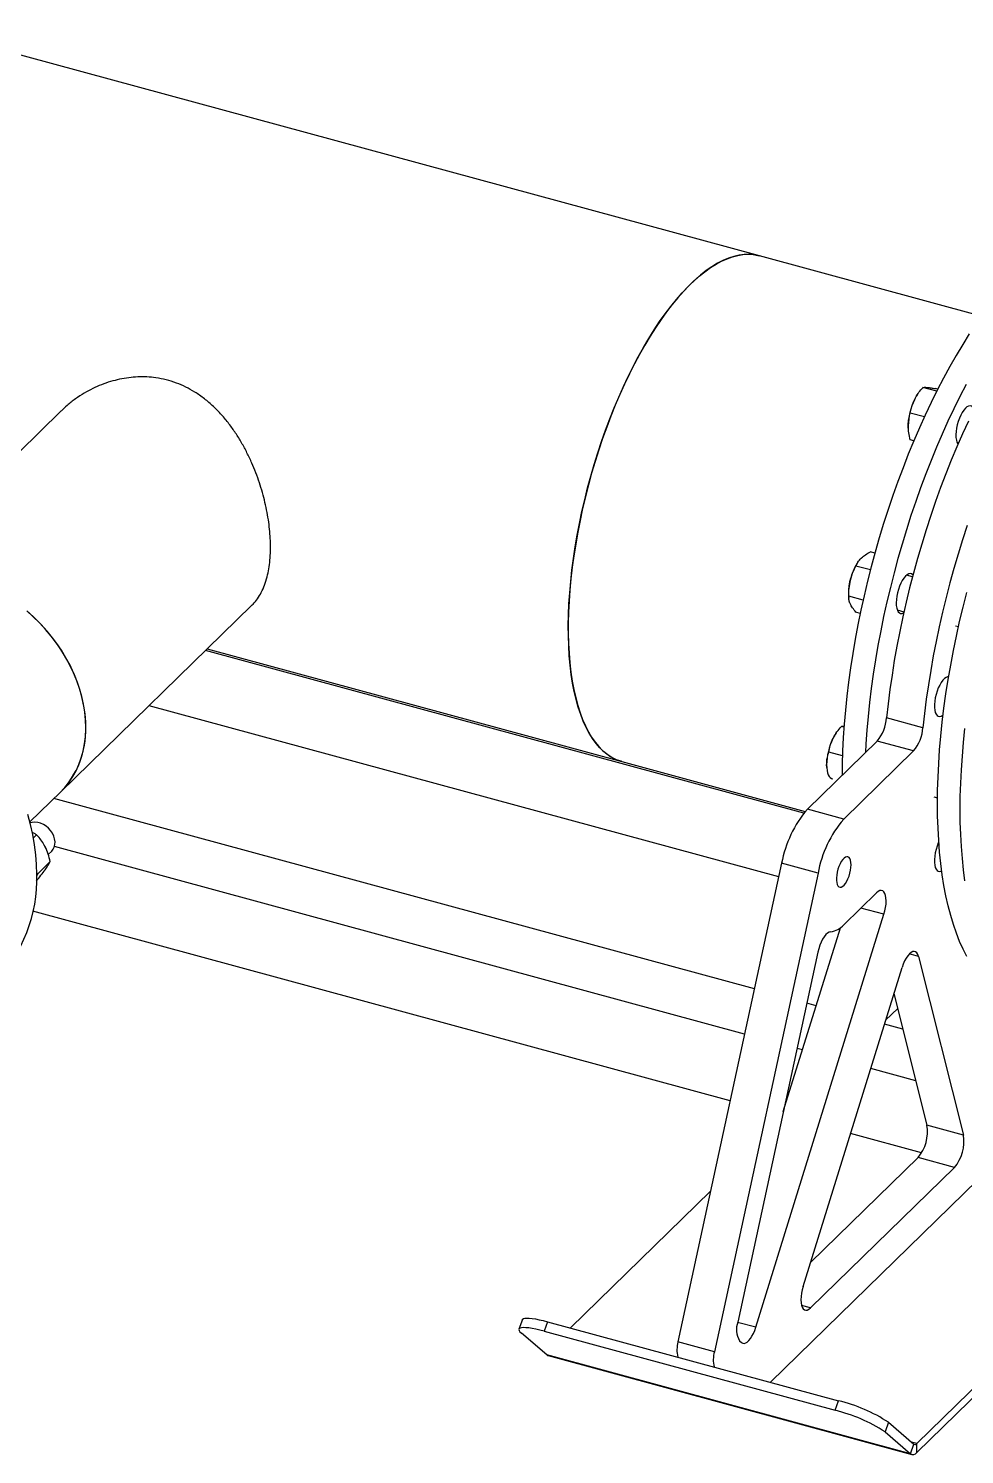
# Model space of a CAD drawing. Header units: inches. Extents: x 0.9 to 37.1, y -8.4 to 11.7.
# Drawn here: x 35.4717 to 35.7088, y 1.4863 to 1.8476 of the extents above; entities that cross this region are included whole.
import ezdxf

# ---------------------------------------------------------------- set-up
doc = ezdxf.new("R2010")
doc.units = ezdxf.units.IN
doc.header["$MEASUREMENT"] = 0

msp = doc.modelspace()

# ---------------------------------------------------------------- linework, layer by layer
at = {"color": 7, "linetype": 'Continuous', "lineweight": 25}
for p, q in [((35.65686971111879, 1.790058672642485), (35.4449778694669, 1.847646334910507)), ((35.71307339544995, 1.774783715540555), (35.65686971111879, 1.790058672642485)), ((35.70179326238687, 1.75574382716544), (35.69829441065617, 1.756694740094521)), ((35.70205935277033, 1.756269159952062), (35.70148349581386, 1.75642566553371)), ((35.69702854535153, 1.755075671420544), (35.69693341835705, 1.754936263745135)), ((35.48003344849658, 1.750794654278399), (35.43162404320608, 1.703545590655945)), ((35.69866148822366, 1.749233886944699), (35.69510532549848, 1.750200375774052)), ((35.69456553972179, 1.746965358541307), (35.69458728463771, 1.746303744643428)), ((35.69458728463771, 1.746303744643428), (35.69459030118749, 1.746259487806166)), ((35.69600548353343, 1.743192293226929), (35.69510532549848, 1.743436936892773)), ((35.70690842815461, 1.742867593431638), (35.70738187961473, 1.742738919469614)), ((35.68614925501244, 1.714734402293274), (35.68501073264805, 1.715043828276331)), ((35.68500051310157, 1.710451625173544), (35.68132829429953, 1.711449655557809)), ((35.68190405096159, 1.712534392524616), (35.68180852117467, 1.712394394560833)), ((35.69564823153945, 1.708720586246873), (35.69417396891717, 1.709121259237981)), ((35.67946238745533, 1.703761875459125), (35.67949152978859, 1.703334318284929)), ((35.68315136264467, 1.702799384478829), (35.67948707512527, 1.703795259310417)), ((35.47982631196713, 1.65415957143193), (35.52823573510022, 1.701408652469307)), ((35.68242100850505, 1.699438059474521), (35.68132829429953, 1.699735035781547)), ((35.69178353097223, 1.700325724247336), (35.69348864000253, 1.699862312148965)), ((35.70657593637106, 1.69630546542284), (35.70730767315375, 1.696106595044529)), ((35.66811664449214, 1.648837098349438), (35.51657135572708, 1.690023860613037)), ((35.51699992417341, 1.690442156555026), (35.62203761534966, 1.661895162778793)), ((35.66177335098945, 1.63270341750517), (35.50226015199273, 1.676055687038072)), ((35.69830674256588, 1.670482934687082), (35.68909405379841, 1.672986746090039)), ((35.6782790541353, 1.670626489832244), (35.67763341687541, 1.670801960205146)), ((35.68671245886468, 1.667090706003963), (35.66902154904107, 1.649823835676209)), ((35.67637048140867, 1.669187185179811), (35.67627242457629, 1.669043483855761)), ((35.69592514763215, 1.664586894601006), (35.68671245886468, 1.667090706003963)), ((35.67788875947897, 1.66337147422433), (35.67444433171772, 1.664307595884678)), ((35.69592514763215, 1.664586894601006), (35.67823423780854, 1.647320024273251)), ((35.62203761534966, 1.661895162778793), (35.66849072524764, 1.649270202878264)), ((35.67393238099024, 1.660383243564964), (35.67390454594103, 1.661072578651933)), ((35.67392629085695, 1.660410964754053), (35.67392850074525, 1.660378542724283)), ((35.47206704518285, 1.646586289179151), (35.47982631196713, 1.654159571431931)), ((35.65561455774869, 1.604272889670843), (35.47813438407058, 1.652508197936448)), ((35.70103983977268, 1.652954554717768), (35.70198572464764, 1.652697483476615)), ((35.67823423780854, 1.647320024273251), (35.66902154904107, 1.649823835676209)), ((35.472956883916, 1.642570200214166), (35.47375031131646, 1.64334460968065)), ((35.47673174934489, 1.638382957123196), (35.47760169162211, 1.639232047455075)), ((35.65313252932156, 1.59281522653384), (35.47828368816216, 1.640335395003496)), ((35.47382226298586, 1.633636695595125), (35.47397024299974, 1.633348066323146)), ((35.47397024299974, 1.633348066323146), (35.47382328154185, 1.633141305655593)), ((35.47397024299974, 1.633348066323146), (35.4772395414274, 1.63653900181352)), ((35.66251117569818, 1.63610940064152), (35.63624333888268, 1.514850505183199)), ((35.67172386446565, 1.633605589238562), (35.64545602765015, 1.512346693780241)), ((35.67172386446565, 1.633605589238562), (35.66251117569818, 1.63610940064152)), ((35.67823423780854, 1.62053354612631), (35.68654936701172, 1.628649367140685)), ((35.64947918468562, 1.575950475226221), (35.47284572735487, 1.623955664131552)), ((35.65596551094484, 1.51853595578194), (35.68843158756039, 1.62319717719085)), ((35.68843158756039, 1.62319717719085), (35.68258991341821, 1.624784819050758)), ((35.66293066617674, 1.573192447435963), (35.67738774863326, 1.619797891198862)), ((35.67168436467164, 1.61360170603315), (35.6513807021655, 1.519874928813348)), ((35.69716911395536, 1.612515459134814), (35.69483558206828, 1.613149663100182)), ((35.69716911395536, 1.612515459134814), (35.7085403684716, 1.567262740602589)), ((35.66793676422972, 1.528905764948924), (35.6930076923438, 1.609727170915091)), ((35.6909517157243, 1.603099298174778), (35.69932767970413, 1.569766552005547)), ((35.67125341668765, 1.600022582911448), (35.66888236668574, 1.600666983496509)), ((35.69190460229594, 1.599307218087374), (35.6888508260903, 1.596326638892837)), ((35.69322538402102, 1.594051072992547), (35.68853995259885, 1.595324472856441)), ((35.66778259295774, 1.58883365315042), (35.66640033825861, 1.589209320359506)), ((35.69649747230986, 1.581029564227948), (35.68506912886894, 1.584135543095413)), ((35.7085403684716, 1.567262740602589), (35.69932767970413, 1.569766552005547)), ((35.69797645404959, 1.562769956583874), (35.67996035770526, 1.567666345532017)), ((35.66980819791617, 1.534938724758924), (35.69704847864123, 1.56152607383599)), ((35.70626116740871, 1.559022262433032), (35.69704847864123, 1.56152607383599)), ((35.66981898477839, 1.52345357499909), (35.70626116740871, 1.559022262433032)), ((35.65966379178049, 1.504612969262325), (35.71218503472502, 1.555875312489333)), ((35.64452020699438, 1.553058595637258), (35.60899400355938, 1.518383931978591)), ((35.69673454628384, 1.489064610807929), (35.75607283932933, 1.546980603919796)), ((35.69673454628384, 1.486832404295684), (35.75786173979613, 1.546494419104422)), ((35.66981898477839, 1.52345357499909), (35.66755923445682, 1.524067726715899)), ((35.59682943506152, 1.520487758739538), (35.59597005101396, 1.518070565201671)), ((35.60320671538647, 1.519956792897403), (35.60234733133892, 1.517539599359536)), ((35.60320671538647, 1.519956792897403), (35.67690822552625, 1.499926301673743)), ((35.65596551094484, 1.51853595578194), (35.65136199869691, 1.519787091769591)), ((35.60302639196161, 1.511530142198116), (35.59657217876166, 1.517084918019421)), ((35.60234733133892, 1.517539599359536), (35.6760488414787, 1.497509108135876)), ((35.64545602765015, 1.512346693780241), (35.63624333888268, 1.514850505183199)), ((35.65183205851802, 1.515147607058022), (35.65236452230106, 1.514689345631552)), ((35.69515327963634, 1.486492028168541), (35.60302639196161, 1.511530142198116)), ((35.60335097123235, 1.511353839912708), (35.69547785890707, 1.486315725883133)), ((35.6760488414787, 1.497509108135876), (35.67690822552625, 1.499926301673743)), ((35.68955845048395, 1.494463997527713), (35.68869906643639, 1.492046803989846)), ((35.68955845048395, 1.494463997527713), (35.6960126636839, 1.488909221706407)), ((35.68869906643639, 1.492046803989846), (35.69515327963634, 1.486492028168541)), ((35.69515327963634, 1.486492028168541), (35.6960126636839, 1.488909221706407)), ((35.69673454628384, 1.489064610807929), (35.69541561437205, 1.48942306824026)), ((35.69673454628384, 1.486832404295684), (35.69673454628384, 1.489064610807929))]:
    msp.add_line(p, q, dxfattribs=at)
at = {"color": 7, "linetype": 'Continuous', "lineweight": 25, "flags": 128}
for points in [[(35.62203761534966, 1.661895162778793), (35.62182566853384, 1.661955130743868), (35.62065884007858, 1.662373311719884), (35.6195327170251, 1.662929243943413), (35.61844973830517, 1.663621723389052), (35.61741224940954, 1.664449250300521), (35.61642249730814, 1.6654100324388), (35.61548262558362, 1.666501988963723), (35.61459466978885, 1.66772275494061), (35.61376055303836, 1.669069686462192), (35.61298208184328, 1.670539866374724), (35.61226094219889, 1.672130110595891), (35.61159869593307, 1.673836975010819), (35.61099677732376, 1.675656762931268), (35.61045648999263, 1.677585533101824), (35.60997900408174, 1.679619108235793), (35.60956535371924, 1.681753084062264), (35.60921643477971, 1.683982838864784), (35.60893300294388, 1.686303543490967), (35.60871567206199, 1.68871017181136), (35.60856491282433, 1.691197511604922), (35.60848105174184, 1.693760175847533), (35.60846427043896, 1.696392614379091), (35.60851460526024, 1.69908912592392), (35.60863194719168, 1.701843870438464), (35.60881604209677, 1.704650881759525), (35.60906649126696, 1.707504080525636), (35.60938275228509, 1.710397287343613), (35.60976414020025, 1.71332423617174), (35.61020982901112, 1.716278587890617), (35.61071885345498, 1.71925394403229), (35.61129011109826, 1.722243860637898), (35.61192236472407, 1.725241862213859), (35.61261424501187, 1.728241455756346), (35.61336425350301, 1.731236144813687), (35.61417076584613, 1.734219443556232), (35.61503203531507, 1.737184890823217), (35.61594619659193, 1.740126064116198), (35.61691126980698, 1.743036593508755), (35.61792516482652, 1.745910175442332), (35.6189856857797, 1.74874058637834), (35.6200905358143, 1.751521696276961), (35.62123732207117, 1.754247481873443), (35.62242356086664, 1.756912039723155), (35.62364668307162, 1.759509598987129), (35.62490403967578, 1.762034533930416), (35.6261929075247, 1.764481376106176), (35.62751049521763, 1.766844826199109), (35.628853949153, 1.769119765502602), (35.63022035970877, 1.771301267004699), (35.63160676754393, 1.773384606058918), (35.63301017000782, 1.775365270616779), (35.63442752764323, 1.777238970999897), (35.63585577076913, 1.779001649190474), (35.63729180612893, 1.780649487620057), (35.63873252358983, 1.782178917437542), (35.64017480287862, 1.783586626238514), (35.64161552033951, 1.784869565239174), (35.64305155569932, 1.786024955879329), (35.64447979882522, 1.78705029584013), (35.64589715646062, 1.787943364463542), (35.64730055892452, 1.788702227561793), (35.64868696675968, 1.789325241606394), (35.65005337731544, 1.789811057287654), (35.65139683125082, 1.790158622436988), (35.65271441894375, 1.790367184305677), (35.65400328679267, 1.790436291195156), (35.65526064339683, 1.790365793435291), (35.65648376560181, 1.790155843708531), (35.65686971111879, 1.790058672642485)], [(35.65686971111879, 1.790058672642485), (35.6567838848855, 1.790081613567801), (35.65556973821178, 1.790326367019845), (35.65432068770834, 1.790431753893831), (35.65303943854043, 1.790397545945257), (35.65172876560845, 1.790223817260922), (35.65039150753811, 1.789910944098471), (35.64903056053262, 1.789459604071504), (35.64764887210013, 1.788870774682017), (35.64624943467012, 1.788145731203349), (35.64483527911245, 1.787286043918223), (35.64340946817314, 1.786293574717867), (35.64197508984121, 1.785170473069568), (35.6405352506607, 1.783919171361409), (35.63909306900268, 1.782542379634251), (35.63765166831147, 1.781043079712398), (35.63621417034, 1.779424518745619), (35.63478368838877, 1.777690202176552), (35.63336332056316, 1.775843886148694), (35.6319561430636, 1.773889569371428), (35.6305652035232, 1.771831484459713), (35.62919351440728, 1.769674088767179), (35.62784404648902, 1.767422054732493), (35.62651972241544, 1.7650802597599), (35.62522341037758, 1.762653775655844), (35.62395791789865, 1.760147857644573), (35.62272598575358, 1.75756793298649), (35.62153028203306, 1.754919589223912), (35.62037339636509, 1.752208562079707), (35.61925783430642, 1.749440723034982), (35.61818601191607, 1.746622066612777), (35.61716025052265, 1.74375869739525), (35.61618277169693, 1.74085681680252), (35.61525569244039, 1.73792270966177), (35.61438102060026, 1.734962730595706), (35.61356065052097, 1.731983290259869), (35.61279635894144, 1.72899084145857), (35.61208980114704, 1.725991865169566), (35.6114425073846, 1.722992856507694), (35.6108558795483, 1.720000310657905), (35.6103311881434, 1.71702070880814), (35.60986956953463, 1.714060504112515), (35.60947202348513, 1.711126107715232), (35.60913941099108, 1.708223874865464), (35.60887245241712, 1.705360091153304), (35.60867172593605, 1.702540958896573), (35.60853766627673, 1.699772583707983), (35.60847056378255, 1.697060961271739), (35.60847056378255, 1.694411964358222), (35.60853766627673, 1.691831330104876), (35.60867172593605, 1.689324647590845), (35.60887245241712, 1.686897345732274), (35.60913941099108, 1.684554681524484), (35.60947202348513, 1.682301728656492), (35.60986956953464, 1.68014336652253), (35.6103311881434, 1.678084269654361), (35.6108558795483, 1.676128897597288), (35.6114425073846, 1.67428148525177), (35.61208980114704, 1.672546033701573), (35.61279635894144, 1.670926301548307), (35.61356065052097, 1.66942579677114), (35.61438102060026, 1.668047769129292), (35.61525569244039, 1.666795203123778), (35.61618277169693, 1.665670811533651), (35.61716025052265, 1.664677029540717), (35.61818601191607, 1.663816009455481), (35.61925783430642, 1.663089616055718), (35.62037339636509, 1.66249942254778), (35.62153028203306, 1.662046707159384), (35.62203761534966, 1.661895162778793)], [(35.71004560022745, 1.770274716171261), (35.70836931469589, 1.767598979843218), (35.70671594011903, 1.764828442132344), (35.70508790305208, 1.761967169184782), (35.70348759286393, 1.759019360313147), (35.70191735823046, 1.755989341833457), (35.70037950368752, 1.752881560715665), (35.69887628624873, 1.74970057805712), (35.69740991209298, 1.746451062388526), (35.69598253332654, 1.743137782822228), (35.69459624482457, 1.739765602052887), (35.69325308115665, 1.736339469220799), (35.69195501360065, 1.732864412648355), (35.69070394724973, 1.729345532460278), (35.68950171821628, 1.725787993098492), (35.68835009093717, 1.722197015742591), (35.68725075558426, 1.718577870647033), (35.68620532558378, 1.714935869406321), (35.6852153352484, 1.711276357159501), (35.68428223752547, 1.707604704745436), (35.68340740186456, 1.70392630082036), (35.68259211220766, 1.700246543949278), (35.68183756510474, 1.69657083468283), (35.68114486795776, 1.69290456763124), (35.68051503739527, 1.689253123546979), (35.67994899778049, 1.685621861427767), (35.67944757985461, 1.682016110651511), (35.67901151951759, 1.678441163154701), (35.67864145674808, 1.674902265665769), (35.67833793466426, 1.671404612004787), (35.67810139872661, 1.667953335460825), (35.67793219608426, 1.664553501258135), (35.67783057506541, 1.661210099122242), (35.6777973656973, 1.658389301767784)], [(35.7092455233436, 1.757454478186299), (35.70767528871013, 1.754424459706609), (35.7061374341672, 1.751316678588817), (35.70463421672841, 1.748135695930272), (35.70316784257265, 1.744886180261677), (35.7017404638062, 1.74157290069538), (35.70035417530425, 1.738200719926038), (35.69901101163632, 1.734774587093951), (35.69771294408032, 1.731299530521506), (35.6964618777294, 1.727780650333429), (35.69525964869595, 1.724223110971644), (35.69410802141685, 1.720632133615742), (35.69300868606393, 1.717012988520184), (35.69196325606345, 1.713370987279472), (35.69097326572807, 1.709711475032652), (35.69004016800514, 1.706039822618588), (35.68916533234423, 1.702361418693512), (35.68835004268733, 1.698681661822429), (35.68759549558442, 1.695005952555982), (35.68690279843742, 1.691339685504392), (35.68627296787493, 1.68768824142013), (35.68570692826016, 1.684056979300919), (35.68520551033428, 1.680451228524662), (35.68476944999725, 1.676876281027853), (35.68439938722776, 1.67333738353892), (35.68409586514392, 1.669839729877939), (35.68385932920628, 1.666388453333976), (35.68374259246864, 1.664192025355965)], [(35.70786166679936, 1.74968089292721), (35.70752339295572, 1.748917869418629), (35.70722981411548, 1.74809969586582), (35.70698937600734, 1.747249909632254), (35.70680899559792, 1.746392957520668), (35.70669386210318, 1.745553492483065), (35.70664728770414, 1.744755664400165), (35.70667061226145, 1.744022425333312), (35.70676316477008, 1.743374869235454), (35.70692228266286, 1.742831625116524), (35.70714338840772, 1.742408321120741), (35.70720345488236, 1.742327935878309)], [(35.71124561059479, 1.751134044982165), (35.71112859403533, 1.751397504403968), (35.7108787747926, 1.751756041128208), (35.71057712232695, 1.751977778775583), (35.71023231463059, 1.752056338357695), (35.70985427119316, 1.751989459858398), (35.70945386763605, 1.751779067250353), (35.70904262284058, 1.751431213145833), (35.70863236757079, 1.750955904674087), (35.70823490412381, 1.750366815594457), (35.70786166679936, 1.74968089292721)], [(35.70983788823652, 1.748165391634457), (35.70834644337121, 1.744920329751525), (35.70689368086482, 1.74160871002225), (35.70548176228616, 1.738235459813578), (35.70411278843228, 1.734805598192596), (35.70278879620267, 1.731324228458643), (35.70151175556853, 1.727796530550107), (35.7002835666417, 1.724227753337175), (35.69910605684743, 1.720623206812031), (35.69798097820536, 1.716988254188106), (35.69691000472272, 1.713328303920136), (35.69589472990352, 1.709648801656912), (35.6949366643776, 1.705955222138687), (35.69403723365295, 1.702253061051295), (35.69319777599472, 1.698547826849107), (35.69241954043396, 1.694845032558988), (35.69170368490924, 1.691150187577454), (35.6910512745437, 1.687468789473225), (35.69046328006031, 1.683806315807378), (35.68994057633745, 1.680168215983275), (35.68948394110727, 1.676559903138381), (35.68909405379841, 1.672986746090039)], [(35.70949625540917, 1.721723941934217), (35.7083187456149, 1.718119395409074), (35.70719366697284, 1.714484442785148), (35.7061226934902, 1.710824492517178), (35.70510741867099, 1.707144990253955), (35.70414935314507, 1.70345141073573), (35.70324992242043, 1.699749249648338), (35.70241046476219, 1.69604401544615), (35.70163222920143, 1.692341221156031), (35.70091637367671, 1.688646376174497), (35.70026396331117, 1.684964978070267), (35.69967596882778, 1.681302504404421), (35.69915326510493, 1.677664404580318), (35.69869662987474, 1.674056091735423), (35.69830674256588, 1.670482934687082)], [(35.69577327887749, 1.709193280844253), (35.6957306091761, 1.709237989697671), (35.69542501010831, 1.70944798356245), (35.69507703873686, 1.709514452015798), (35.69469670556455, 1.709435482881331), (35.69429495208429, 1.709213347957268), (35.69388333601222, 1.708854437660936), (35.69347369879331, 1.708369077188093), (35.69307782494454, 1.707771229475849), (35.69270710303574, 1.707078093514387), (35.69237219806129, 1.70630960956333), (35.69208274462752, 1.705487885506772), (35.69184706978272, 1.704636560849714)], [(35.69184706978272, 1.704636560849714), (35.69167195346309, 1.703780126652534), (35.69156243344631, 1.70294322096778), (35.69152166042386, 1.702149920048253), (35.69155080736135, 1.701423045717047), (35.69164903575447, 1.700783508825255), (35.69181351975118, 1.700249707684852), (35.69203952744638, 1.699836998782757), (35.69232055701018, 1.699557255002667), (35.69264852373367, 1.699418524063807), (35.69301399261137, 1.699424797002701), (35.69340644976906, 1.699575893358318), (35.693427209753, 1.699587547441254)], [(35.70939864326301, 1.612488870329941), (35.70846554554009, 1.614339058777977), (35.70759070987918, 1.616309729854313), (35.70677542022227, 1.618397991327392), (35.70602087311936, 1.620600778385535), (35.70532817597237, 1.622914858134973), (35.70469834540988, 1.625336834344567), (35.70413230579511, 1.62786315243024), (35.70363088786923, 1.630490104671829), (35.7031948275322, 1.633213835654665), (35.7028247647627, 1.636030347927934), (35.70252124267887, 1.638935507871482), (35.70228470674122, 1.641925051762475), (35.70211550409888, 1.644994592032999), (35.70201388308003, 1.648139623709423), (35.70197999282753, 1.651355531024068), (35.70201388308003, 1.65463759418948), (35.70211550409888, 1.657980996325373), (35.70228470674122, 1.661380830528062), (35.70252124267887, 1.664832107072025), (35.7028247647627, 1.668329760733007), (35.7031948275322, 1.671868658221939), (35.70363088786923, 1.675443605718749), (35.70413230579511, 1.679049356495005), (35.70469834540988, 1.682680618614217), (35.70532817597237, 1.686332062698478), (35.70602087311936, 1.689998329750068), (35.70677542022227, 1.693674039016516), (35.70759070987918, 1.697353795887598), (35.70846554554009, 1.701032199812675), (35.70939864326301, 1.704703852226739)], [(35.48624220912886, 1.670558705771641), (35.486178209611, 1.672490596237232), (35.48598647949367, 1.674449171078048), (35.48566782295958, 1.676426215350555), (35.485223576565, 1.678413436644001), (35.48465560363368, 1.680402499861674), (35.48396628644149, 1.68238506218119), (35.48315851622427, 1.684352808047194), (35.48223568105106, 1.686297484049681), (35.48120165161326, 1.688210933541675), (35.48006076498969, 1.690085130851036), (35.47881780645534, 1.69191221494292), (35.47747798941026, 1.693684522391687), (35.47604693351276, 1.695394619523977), (35.47453064110859, 1.697035333598118), (35.47293547205504, 1.698599782889092), (35.4712681170455, 1.700081405552891)], [(35.47982631196713, 1.65415957143193), (35.48092626840547, 1.655323456204187), (35.48198743657414, 1.656651033656291), (35.48293845170183, 1.658071732113721), (35.4837753249006, 1.659579592673421), (35.48449454603342, 1.661168290844184), (35.48509309843691, 1.662831163073771), (35.48556847157428, 1.66456123469816), (35.48591867156539, 1.666351249195718), (35.48614222954977, 1.668193698623567), (35.48623820784755, 1.670080855108512), (35.48620620389238, 1.672004803260419), (35.48604635191998, 1.673957473372122), (35.48575932240507, 1.67593067526657), (35.48534631924919, 1.677916132649283), (35.4848090747311, 1.679905517822002), (35.48414984224102, 1.681890486611952), (35.48337138682911, 1.683862713370203), (35.4824769736079, 1.685813925892334), (35.48147035405727, 1.687735940114932), (35.48035575028944, 1.6896206944424), (35.47913783733996, 1.691460283560092), (35.47782172355901, 1.693246991591944), (35.47641292918515, 1.694973324463547), (35.47491736319159, 1.696632041334893), (35.47334129850184, 1.698216184970979), (35.47169134567894, 1.699719110922868)], [(35.70482175565648, 1.683424498542377), (35.70454937548841, 1.683396723132923), (35.70415517051413, 1.683233697475282), (35.70374623337862, 1.68293074239104), (35.70333432845872, 1.68249657334638), (35.70293130550903, 1.681943680594229), (35.70254875876602, 1.681287969852416), (35.702197693403, 1.680548304725134), (35.70188820893127, 1.679745964031391), (35.7016292086556, 1.678904029652126), (35.70142814354237, 1.678046722506525), (35.70129079786881, 1.677198705760273), (35.70122112281988, 1.676384375311178), (35.70122112281988, 1.675627157963613), (35.70129079786881, 1.674948837482006), (35.70142814354237, 1.674368927911597), (35.7016292086556, 1.673904112194888), (35.70188820893127, 1.673567762233762), (35.702197693403, 1.673369554204208), (35.70254875876602, 1.673315190190362), (35.70293130550903, 1.67340623414592), (35.70333432845872, 1.673640066902045), (35.70341034198238, 1.673698608874695)], [(35.70895275801188, 1.631648953527817), (35.70858269524237, 1.634465465801086), (35.70827917315854, 1.637370625744634), (35.7080426372209, 1.640360169635626), (35.70787343457854, 1.643429709906151), (35.7077718135597, 1.646574741582575), (35.70773792330721, 1.64979064889722), (35.7077718135597, 1.653072712062631), (35.70787343457854, 1.656416114198524), (35.7080426372209, 1.659815948401214), (35.70827917315854, 1.663267224945177), (35.70858269524237, 1.666764878606158), (35.70895275801188, 1.670303776095091)], [(35.67390454594103, 1.661072578651933), (35.67393182900665, 1.660334675404023), (35.67401321138267, 1.659662656102153), (35.67414730059409, 1.659068019182896), (35.67433180233733, 1.658560939048805), (35.67456355973639, 1.658150091981564), (35.67483860735793, 1.657842507688401), (35.67515223906089, 1.657643449021851), (35.67549908851987, 1.657556321930888)], [(35.47382351678863, 1.633290885561124), (35.47375951864734, 1.635775704157983), (35.47356768588834, 1.63828903253439), (35.47324850309782, 1.640824521804739), (35.47280277655921, 1.643375767103083), (35.47223163221644, 1.64593632376238), (35.47153651282968, 1.648499723594284)], [(35.47760169162211, 1.639232047455075), (35.47796780842754, 1.639677666351015), (35.47825180504249, 1.640244452348779), (35.47841259681632, 1.640883520999963), (35.47844501576912, 1.641574332112292), (35.47834801992907, 1.642294682448214), (35.47812472682228, 1.643021419355225), (35.47778231327293, 1.643731184911175), (35.47733178473423, 1.644401166667096), (35.47678762156411, 1.645009830858092), (35.47616731361461, 1.645537614516252), (35.47549079809361, 1.645967554240543), (35.47477981876659, 1.646285831414469), (35.47405722709411, 1.646482216347782), (35.47334624776708, 1.646550397067137), (35.47266973224608, 1.646488182188118), (35.47213240311901, 1.646331914130521)], [(35.70231242589615, 1.641520803168806), (35.702197693403, 1.641262150783112), (35.70188820893127, 1.640459810089369), (35.7016292086556, 1.639617875710104), (35.70142814354237, 1.638760568564503), (35.70129079786881, 1.637912551818251), (35.70122112281988, 1.637098221369156), (35.70122112281988, 1.636341004021591), (35.70129079786881, 1.635662683539984), (35.70142814354237, 1.635082773969575), (35.7016292086556, 1.634617958252866), (35.70188820893127, 1.63428160829174), (35.702197693403, 1.634083400262186), (35.70254875876602, 1.63402903624834), (35.70293130550903, 1.634120080203898), (35.7030590461538, 1.634179849109766)], [(35.6800951856719, 1.635743127364412), (35.68006155591969, 1.636357155858684), (35.6799618821299, 1.636883344425074), (35.67979976677301, 1.637302675237822), (35.6795810691204, 1.637599992588799), (35.67931369347504, 1.637764550654289), (35.6790073034894, 1.637790401877052), (35.67867297289585, 1.637676611926544), (35.67832278527313, 1.637427293468052), (35.67796939731434, 1.637051457520259), (35.67762558138104, 1.636562687773551), (35.67730376387686, 1.635978649640049), (35.67701557612491, 1.635320451779594), (35.67677143398139, 1.634611883177783), (35.67658016137949, 1.633878553350041), (35.67644867140939, 1.633146966747016), (35.67638171646119, 1.63244356481467), (35.67638171646119, 1.631793770331536), (35.67644867140939, 1.631221068563256), (35.67658016137949, 1.630746158443896), (35.67677143398139, 1.630386204462536), (35.67701557612491, 1.630154216293913), (35.67730376387686, 1.63005857859488), (35.67762558138104, 1.630102747961062), (35.67796939731434, 1.630285127996484), (35.67832278527313, 1.630599127011478), (35.67867297289585, 1.631033396263526), (35.6790073034894, 1.631572240130382), (35.67931369347504, 1.632196183390753), (35.6795810691204, 1.632882675109541), (35.67979976677301, 1.633606903687393), (35.6799618821299, 1.634342693616545), (35.68006155591969, 1.635063451531878), (35.6800951856719, 1.635743127364412)], [(35.68843158756039, 1.62319717719085), (35.68866887940256, 1.624068102311383), (35.6888425063626, 1.624942537369585), (35.68894725311836, 1.62579421651056), (35.68897997333774, 1.626597557410584), (35.68893968418671, 1.627328429706502), (35.68882759585117, 1.627964879811833), (35.68864707518605, 1.628487790347924), (35.68840354458325, 1.628881454382471), (35.68810431909654, 1.629134047226708), (35.68775838671555, 1.629237981619659), (35.68737613838884, 1.629190135630587), (35.6869690559057, 1.628991946434038), (35.68654936701172, 1.628649367140685)], [(35.67494942629159, 1.618763274815112), (35.67455595357999, 1.618667893852344), (35.67414116722571, 1.618421832461887), (35.67371767030223, 1.618032567094577), (35.67329833054927, 1.617511925381623), (35.67289588939304, 1.616875726758014), (35.6725225748044, 1.616143301796998), (35.67218972975825, 1.61533690486039), (35.67190746758288, 1.614481037911052), (35.67168436467164, 1.61360170603315)], [(35.69716911395536, 1.612515459134814), (35.69698706884829, 1.613043422932946), (35.69674086736367, 1.613439717502984), (35.69643804131874, 1.613692219366943), (35.69608785479423, 1.613793203965822), (35.69570102072678, 1.61373958196998), (35.69528937317786, 1.613532993788182), (35.6948655053051, 1.613179759384069), (35.6944423841114, 1.612690684935282), (35.69403295375711, 1.612080732249929), (35.69364973957129, 1.611368561053659), (35.69330446487567, 1.610575958149702), (35.6930076923438, 1.609727170915091)], [(35.66793676422972, 1.528905764948924), (35.66769947238755, 1.528034839828391), (35.66752584542751, 1.52716040477019), (35.66742109867175, 1.526308725629216), (35.66738837845237, 1.525505384729191), (35.6674286676034, 1.524774512433273), (35.66754075593894, 1.524138062327942), (35.66772127660406, 1.523615151791851), (35.66796480720686, 1.523221487757304), (35.66826403269357, 1.522968894913066), (35.66860996507457, 1.522864960520116), (35.66899221340127, 1.522912806509187), (35.66939929588441, 1.523110995705736), (35.66981898477839, 1.52345357499909)], [(35.60234733133892, 1.517539599359536), (35.60126192792782, 1.517819829730965), (35.60024247916088, 1.518052832226414), (35.59930385089672, 1.518235209144825), (35.59845973044904, 1.518364301020051), (35.59772242699475, 1.51843822540186), (35.5971026920785, 1.518455904306303), (35.59660956283087, 1.518417079935143), (35.59625023018673, 1.518322318435138), (35.59602993402518, 1.518173001642341), (35.5959518867603, 1.517971306931823), (35.59601722649699, 1.517720175466642), (35.59622500043474, 1.517423269309057), (35.59657217876166, 1.517084918019421)], [(35.59682943506152, 1.520487758739538), (35.59688931807273, 1.520590195180207), (35.59710961423428, 1.520739511973004), (35.59746894687842, 1.52083427347301), (35.59796207612605, 1.520873097844169), (35.59858181104231, 1.520855418939726), (35.59931911449659, 1.520781494557917), (35.60016323494427, 1.520652402682692), (35.60110186320843, 1.520470025764281), (35.60212131197537, 1.520237023268831), (35.60320671538647, 1.519956792897403)], [(35.65236452230106, 1.514689345631552), (35.652674351448, 1.514510643485387), (35.65302343423304, 1.514471608136263), (35.65340204506138, 1.514573327125603), (35.65379963567439, 1.514812966519116), (35.65420512902854, 1.515183849861418), (35.6546072279066, 1.51567564418491), (35.65499472966285, 1.516274647890652), (35.65535683833365, 1.516964172480738), (35.65568346541745, 1.517725007506933), (35.65596551094484, 1.51853595578194)], [(35.60302639196161, 1.511530142198116), (35.60318899742761, 1.5114181666024), (35.60335097123235, 1.511353839912708)]]:
    msp.add_lwpolyline(points, dxfattribs=at)
at = {"color": 7, "linetype": 'Continuous', "lineweight": 25}
for centre, radius, start, end in [((35.71041514041559, 1.746659061653634), 0.01585256004361452, 154.0567120876645, 178.8928847441194), ((35.70569475818701, 1.748993678241876), 0.01058656686936927, 145.8519913050421, 154.2421995223929), ((35.69388375772948, 1.704608221621442), 0.01436787482186419, 147.1858746844437, 167.2909442777408), ((35.69294338578966, 1.704421844487861), 0.01349714322399612, 165.6407024433416, 182.8027059991624), ((35.67872976068895, 1.673744187751465), 0.01039193386858499, 320.1892053071708, 355.8201496254627), ((35.46369198863427, 1.66992649093283), 0.02255908109735747, 315.6598413239258, 1.605915821866248), ((35.68794244945643, 1.671240376348507), 0.01039193386858367, 320.1892053071681, 355.8201496254646), ((35.68975414663484, 1.660766281764257), 0.01585256004362545, 154.0567120876732, 178.8928847441101), ((35.68503376440724, 1.663100898351931), 0.01058656687050675, 145.8519913054798, 154.2421995219289), ((35.69125412526142, 1.630867333596208), 0.02921705694458252, 139.5475865062066, 169.6641359671611), ((35.7004668140289, 1.628363522193251), 0.02921705694458076, 139.5475865062046, 169.6641359671607), ((35.43657095657598, 1.632167103785334), 0.03726950667605738, 315.5378643067571, 1.727892839036081), ((35.67418666147018, 1.624111303797333), 0.005402149957882737, 278.1170901126894, 318.525700222271), ((35.68924488682234, 1.568119874902391), 0.01021637204583938, 319.8031925600018, 9.275407092251893), ((35.69845757558982, 1.565616063499433), 0.01021637204583923, 319.8031925600026, 9.275407092252683), ((35.65658525374351, 1.517986641996219), 0.005536513725431584, 160.0584939111259, 210.849440530719), ((35.64395382303194, 1.512808771003672), 0.00797622995379661, 165.1684947612646, 193.1550604081384), ((35.65316651179941, 1.510304959600714), 0.007976229953798484, 165.1684947612648, 193.1550604081336), ((35.66758712651172, 1.460959874186643), 0.04006576291481535, 56.7439508095981, 76.54715645284), ((35.66643356221042, 1.457861384571421), 0.04079700453771733, 56.92316570737025, 76.36794155506972), ((35.69629478281932, 1.489353096050478), 0.0005259426203466453, 237.560640561282, 326.7350879282913), ((35.69577125488536, 1.487464324350791), 0.0011520647874251, 237.5606405612477, 326.7350879283196)]:
    msp.add_arc(centre, radius, start, end, dxfattribs=at)
for points, knots in [([(35.52821812362037, 1.701427113208115), (35.52834883366293, 1.701544696250844), (35.52890842520276, 1.702048088910268), (35.52974519400954, 1.703143490103045), (35.53072925376431, 1.704742251046389), (35.53154645386134, 1.706592248209752), (35.53217769673654, 1.708600082628495), (35.53262547529445, 1.710717391137312), (35.53291381956605, 1.71293092380794), (35.53304949432794, 1.715315887300126), (35.53302787597914, 1.717751671676382), (35.53286789496346, 1.720174366711854), (35.53259038119207, 1.722574625679869), (35.53218470666388, 1.725044474920894), (35.53165270072634, 1.727554382988326), (35.53100171776919, 1.730062868485582), (35.53023094893322, 1.732572303983681), (35.5293359220913, 1.73507690148507), (35.52829087949515, 1.737620932285876), (35.5270933043286, 1.740164185707216), (35.52572263669207, 1.742704392464067), (35.52420240533935, 1.745160267319233), (35.52250528701374, 1.747542337494318), (35.52063490942031, 1.749801641262474), (35.51856168181622, 1.751931645866421), (35.5163044559338, 1.753865045065699), (35.51395722179056, 1.755502701750045), (35.51157356579306, 1.75682636934636), (35.50915622804497, 1.757870556989235), (35.5066192906131, 1.758659335943487), (35.50411761186719, 1.759151194368036), (35.50171538772867, 1.759377301206876), (35.49941624393175, 1.759388973866562), (35.49710301090113, 1.759195357081691), (35.49477770842537, 1.758798168818844), (35.49247770394349, 1.758202422619659), (35.49020255748518, 1.757410554896652), (35.48798491636946, 1.756431647362906), (35.48575919666605, 1.755232660880467), (35.48357728562833, 1.753802734120947), (35.48162948708154, 1.752306395533431), (35.48052104785083, 1.751231836315465), (35.48005100323684, 1.750776158855819)], [0, 0, 0, 0, 0.008485015731842812, 0.03632577058222516, 0.0641644658701831, 0.09294809366716467, 0.121728904398899, 0.1474216582862423, 0.1731130898175146, 0.199715712076808, 0.2263180693740481, 0.2496697984369733, 0.2730221655056811, 0.2970377908890143, 0.3210546760701041, 0.3447589613069844, 0.3684645323763189, 0.3927398548611999, 0.4170162706938302, 0.4430917541648173, 0.4691678402595253, 0.4959016469344998, 0.5226348266188351, 0.5504858333395608, 0.5783344044186878, 0.6071364453980485, 0.6359344471249043, 0.6614667267322287, 0.6869971570868004, 0.7134954594763595, 0.7399939813920398, 0.7625017939913974, 0.785010819014973, 0.8081208510686654, 0.8312325741426636, 0.854820861272893, 0.8784105921484003, 0.9025290955667435, 0.9266483695177319, 0.9534554206621757, 0.9802623109844977, 1, 1, 1, 1]), ([(35.69616008230064, 1.753594260142181), (35.69638833252866, 1.754017318655358), (35.69684824567059, 1.754869761045925), (35.69760737533889, 1.755889982736524), (35.69811531182982, 1.756484953065105), (35.69829441065617, 1.756694740094521)], [0, 0, 0, 0, 0.3894480145147156, 0.7847188654868423, 1, 1, 1, 1]), ([(35.69829441065617, 1.756694740094521), (35.69840250232781, 1.756713893624641), (35.69862066749944, 1.756752551859108), (35.69910486796788, 1.756722212502686), (35.69934916745832, 1.756706905022011)], [0, 0, 0, 0, 0.4954579634770088, 1, 1, 1, 1]), ([(35.69934916745832, 1.756706905022011), (35.69938761651455, 1.756703540099118), (35.69967872646002, 1.75667806320538), (35.70033628284061, 1.756600488427323), (35.70109876261159, 1.756484294727467), (35.70148349581386, 1.75642566553371)], [0, 0, 0, 0, 0.07010571820324833, 0.530792529304918, 1, 1, 1, 1]), ([(35.69510532549848, 1.750200375774052), (35.69518888561669, 1.750635944518277), (35.69535679562728, 1.75151119881457), (35.69572378257899, 1.752648672516753), (35.6960400004908, 1.75333400814617), (35.69616008230064, 1.753594260142181)], [0, 0, 0, 0, 0.3805934879738673, 0.7647841813874844, 1, 1, 1, 1]), ([(35.69456553972179, 1.746965358541307), (35.69456618451798, 1.747045358895196), (35.69457106647356, 1.747651066835636), (35.69468896294441, 1.74876354041997), (35.69496569275158, 1.749718513835781), (35.69510532549848, 1.750200375774052)], [0, 0, 0, 0, 0.07010571820324454, 0.5307925293049204, 1, 1, 1, 1]), ([(35.69510532549848, 1.743436936892773), (35.69495445644532, 1.744027145972707), (35.69464995220019, 1.745218385438903), (35.69459384710219, 1.746379518235459), (35.69456553972179, 1.746965358541307)], [0, 0, 0, 0, 0.4954579634770099, 1, 1, 1, 1]), ([(35.68132829429953, 1.711449655557809), (35.68147644733472, 1.711782513258897), (35.68177546974651, 1.712454331507113), (35.68234325577698, 1.713078516538209), (35.6826297276971, 1.713393444124965)], [0, 0, 0, 0, 0.4954579634770099, 1, 1, 1, 1]), ([(35.6826297276971, 1.713393444124965), (35.6826740250927, 1.713435875158436), (35.68300941466232, 1.713757133910989), (35.68375045672148, 1.714333301374044), (35.68458808227339, 1.714805543583964), (35.68501073264805, 1.715043828276331)], [0, 0, 0, 0, 0.07010571820324683, 0.530792529304919, 1, 1, 1, 1]), ([(35.6798678989357, 1.707769159642008), (35.68000732548256, 1.708268663667786), (35.68028826321387, 1.709275140059516), (35.68082280556262, 1.710488651338445), (35.68119652168576, 1.71119913753715), (35.68132829429953, 1.711449655557809)], [0, 0, 0, 0, 0.3894480145147175, 0.7847188654868432, 1, 1, 1, 1]), ([(35.67948707512527, 1.703795259310417), (35.6794867212873, 1.70430304804496), (35.67948601026704, 1.705323424914077), (35.67962645504598, 1.706655870636078), (35.67980144686661, 1.70746275156502), (35.6798678989357, 1.707769159642008)], [0, 0, 0, 0, 0.3805934879738684, 0.764784181387485, 1, 1, 1, 1]), ([(35.6798678989357, 1.701911849753877), (35.67984671743219, 1.701959805477079), (35.67968634558076, 1.70232289340008), (35.67949266925744, 1.702977926407895), (35.67948895119225, 1.703521155798485), (35.67948707512527, 1.703795259310417)], [0, 0, 0, 0, 0.0701057182032449, 0.5307925293049196, 1, 1, 1, 1]), ([(35.68132829429953, 1.699735035781547), (35.6810279142022, 1.700105737832871), (35.6804216466286, 1.700853938646362), (35.68005359596637, 1.701557083578065), (35.6798678989357, 1.701911849753877)], [0, 0, 0, 0, 0.4954579634770083, 1, 1, 1, 1]), ([(35.67549908851987, 1.667701480252807), (35.6755375375761, 1.667778290925592), (35.67582864752158, 1.668359848783214), (35.67648620390217, 1.669426789324051), (35.67724868367315, 1.670340778271993), (35.67763341687541, 1.670801960205146)], [0, 0, 0, 0, 0.07010571820324756, 0.5307925293049178, 1, 1, 1, 1]), ([(35.67763341687541, 1.670801960205146), (35.67773311460478, 1.670823290746367), (35.67787833958482, 1.670854361939687), (35.67821556496452, 1.670835636864672), (35.67832128330847, 1.670829766654301)], [0, 0, 0, 0, 0.6865053749844624, 0.9999999999999999, 0.9999999999999999, 0.9999999999999999, 0.9999999999999999]), ([(35.67444433171772, 1.664307595884678), (35.67455242338936, 1.664875955518816), (35.67477058856099, 1.666023095490389), (35.67525478902944, 1.667138640767074), (35.67549908851987, 1.667701480252807)], [0, 0, 0, 0, 0.4954579634770095, 1, 1, 1, 1]), ([(35.67390454594103, 1.661072578651933), (35.67392263708295, 1.661513369041493), (35.6739590898567, 1.66240154030318), (35.67418684022157, 1.663466596372802), (35.67437720791259, 1.664088361120828), (35.67444433171772, 1.664307595884678)], [0, 0, 0, 0, 0.3894480145147163, 0.7847188654868423, 1, 1, 1, 1]), ([(35.47375031131646, 1.64334460968065), (35.47352329620877, 1.643489516674413), (35.47318780757156, 1.643703663875263), (35.47278938934009, 1.64388633160036), (35.47266056878701, 1.643945393549633)], [0, 0, 0, 0, 0.676670034392275, 1, 1, 1, 1]), ([(35.4759202997733, 1.640356983227245), (35.47566007723633, 1.640817224629098), (35.47513022862263, 1.641754338960442), (35.47436138489811, 1.642695900607478), (35.47388829606521, 1.643198126570979), (35.47375031131646, 1.64334460968065)], [0, 0, 0, 0, 0.4060446745436659, 0.8267623950146952, 1, 1, 1, 1]), ([(35.4772395414274, 1.63653900181352), (35.47708005809022, 1.637176944929909), (35.47675528219273, 1.638476068410917), (35.47623738329349, 1.63973617530232), (35.47592866269827, 1.640340609717523), (35.4759202997733, 1.640356983227245)], [0, 0, 0, 0, 0.4841952181635583, 0.9860273763411881, 1, 1, 1, 1]), ([(35.47375031131646, 1.631629989904387), (35.47413318639883, 1.632120531623674), (35.47491288289062, 1.633119483175259), (35.47560161103483, 1.634051654691142), (35.47591189451146, 1.634487857063268), (35.4759202997733, 1.634499673339114)], [0, 0, 0, 0, 0.4841952181635623, 0.9860273763411916, 1, 1, 1, 1]), ([(35.4759202997733, 1.634499673339114), (35.47614818833741, 1.634827256602648), (35.47661220056777, 1.63549426085244), (35.47699967422856, 1.636121560211032), (35.47718537771266, 1.636444740538987), (35.4772395414274, 1.63653900181352)], [0, 0, 0, 0, 0.4060446745436616, 0.8267623950146892, 1, 1, 1, 1])]:
    msp.add_open_spline(points, degree=3, knots=knots, dxfattribs=at)

doc.saveas('drawing.dxf')
